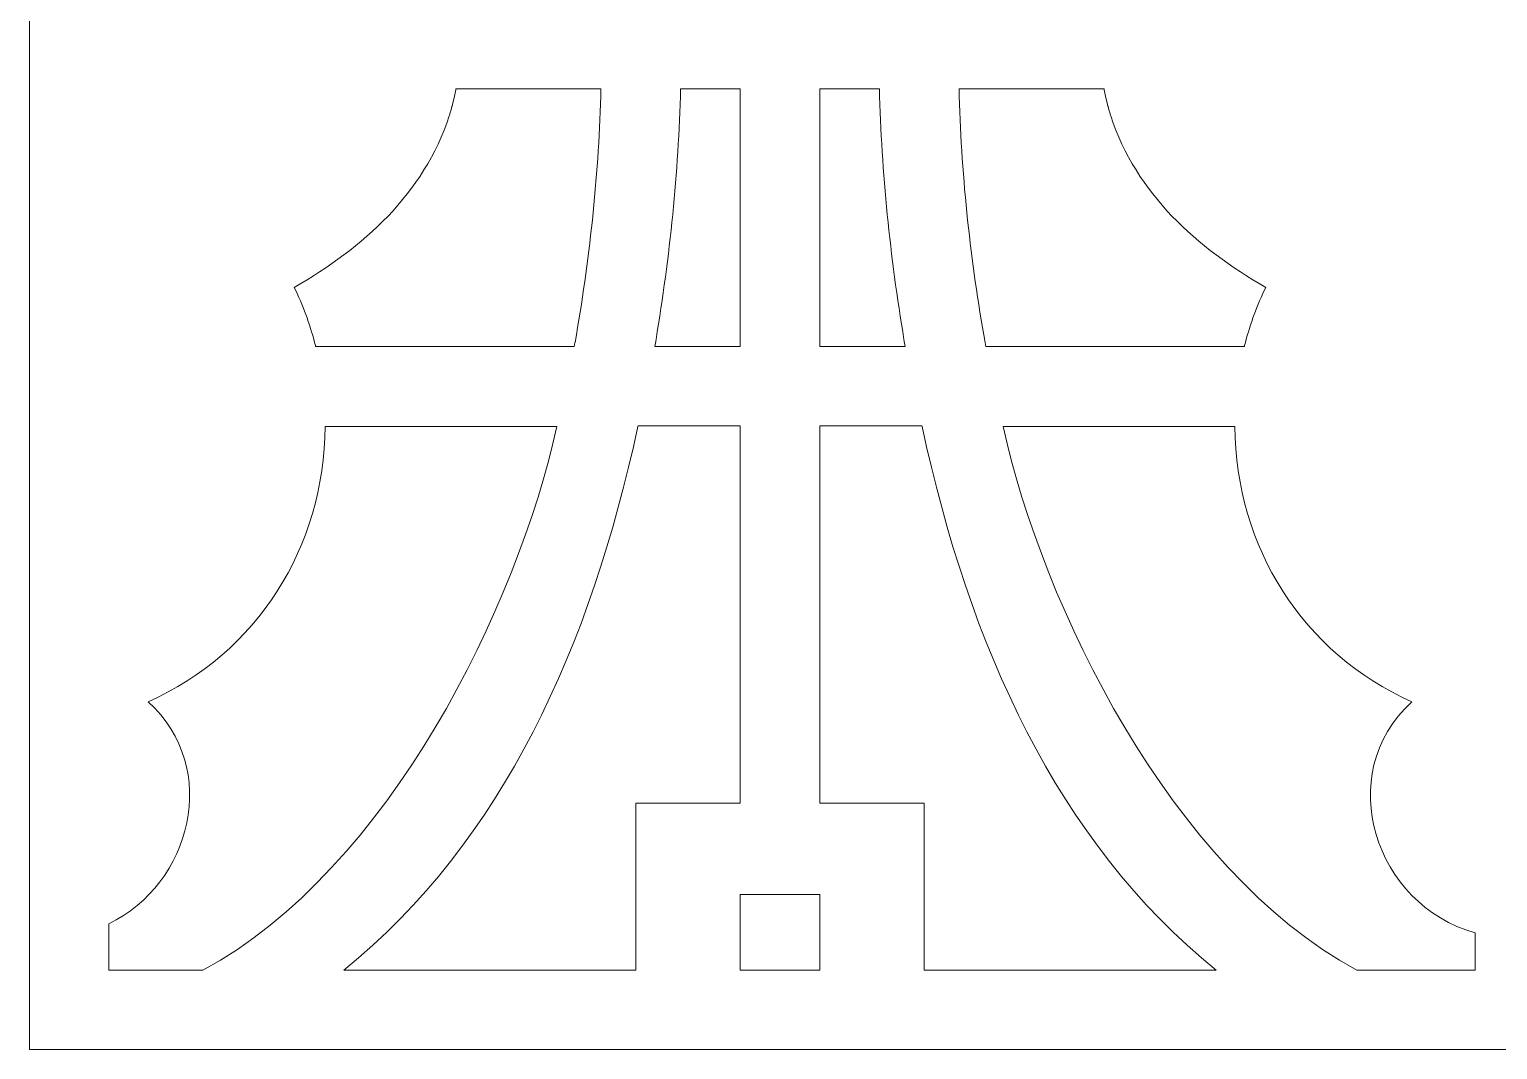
# Model space of a CAD drawing. Header units: centimetres. Extents: x -10 to 9.9, y -5 to 13.4.
# Drawn here: x 0.175 to 3.399, y -5 to -2.76 of the extents above; entities that cross this region are included whole.
import ezdxf

# ---------------------------------------------------------------- set-up
doc = ezdxf.new("R2010")
doc.units = ezdxf.units.CM
doc.header["$MEASUREMENT"] = 0
doc.layers.add('layer 1', color=7, linetype='Continuous')

msp = doc.modelspace()

# ---------------------------------------------------------------- linework, layer by layer
at = {"layer": 'layer 1', "color": 242, "lineweight": 9}
for points, knots in [([(0.17453, 13.44236), (0.17453, 13.44236), (0.34885, 13.44236), (0.34885, 13.44236), (0.34885, 13.44236), (0.34885, 13.44236), (9.75098, 13.44236), (9.75098, 13.44236), (9.75098, 13.44236), (9.75098, 13.44236), (9.9253, 13.44236), (9.9253, 13.44236), (9.9253, 13.44236), (9.9253, 13.44236), (9.9253, 13.26803), (9.9253, 13.26803), (9.9253, 13.26803), (9.9253, 13.26803), (9.9253, -4.82596), (9.9253, -4.82596), (9.9253, -4.82596), (9.9253, -4.82596), (9.9253, -5.00029), (9.9253, -5.00029), (9.9253, -5.00029), (9.9253, -5.00029), (9.75098, -5.00029), (9.75098, -5.00029), (9.75098, -5.00029), (9.75098, -5.00029), (0.34885, -5.00029), (0.34885, -5.00029), (0.34885, -5.00029), (0.34885, -5.00029), (0.17453, -5.00029), (0.17453, -5.00029), (0.17453, -5.00029), (0.17453, -5.00029), (0.17453, -4.82596), (0.17453, -4.82596), (0.17453, -4.82596), (0.17453, -4.82596), (0.17453, 13.26803), (0.17453, 13.26803), (0.17453, 13.26803), (0.17453, 13.26803), (0.17453, 13.44236), (0.17453, 13.44236)], [0, 0, 0, 0, 0.0769231, 0.0769231, 0.0769231, 0.0769231, 0.1538462, 0.1538462, 0.1538462, 0.1538462, 0.2307692, 0.2307692, 0.2307692, 0.2307692, 0.3076923, 0.3076923, 0.3076923, 0.3076923, 0.3846154, 0.3846154, 0.3846154, 0.3846154, 0.4615385, 0.4615385, 0.4615385, 0.4615385, 0.5384615, 0.5384615, 0.5384615, 0.5384615, 0.6153846, 0.6153846, 0.6153846, 0.6153846, 0.6923077, 0.6923077, 0.6923077, 0.6923077, 0.7692308, 0.7692308, 0.7692308, 0.7692308, 0.8461538, 0.8461538, 0.8461538, 0.8461538, 1, 1, 1, 1]), ([(0.75623, -3.32618), (0.90687, -3.23975), (1.04105, -3.12056), (1.09626, -2.94977), (1.09626, -2.94977), (1.09626, -2.94977), (1.09627, -2.94977), (1.09627, -2.94977), (1.09627, -2.94977), (1.09627, -2.94977), (1.0969, -2.94785), (1.0969, -2.94785), (1.0969, -2.94785), (1.0969, -2.94785), (1.09692, -2.94785), (1.09692, -2.94785), (1.09692, -2.94785), (1.09692, -2.94785), (1.09837, -2.94297), (1.09837, -2.94297), (1.09837, -2.94297), (1.09837, -2.94297), (1.09839, -2.94299), (1.09839, -2.94299), (1.09839, -2.94299), (1.09839, -2.94299), (1.09866, -2.94206), (1.09866, -2.94206), (1.09866, -2.94206), (1.09866, -2.94206), (1.09868, -2.94206), (1.09868, -2.94206), (1.09868, -2.94206), (1.09868, -2.94206), (1.0987, -2.94197), (1.0987, -2.94197), (1.0987, -2.94197), (1.0987, -2.94197), (1.09871, -2.94197), (1.09871, -2.94197), (1.09871, -2.94197), (1.09871, -2.94197), (1.1004, -2.93616), (1.1004, -2.93616), (1.1004, -2.93616), (1.1004, -2.93616), (1.1004, -2.93616), (1.1004, -2.93616), (1.1004, -2.93616), (1.1004, -2.93616), (1.10064, -2.93532), (1.10064, -2.93532), (1.10064, -2.93532), (1.10064, -2.93532), (1.10064, -2.93532), (1.10064, -2.93532), (1.10064, -2.93532), (1.10064, -2.93532), (1.10243, -2.92887), (1.10243, -2.92887), (1.10243, -2.92887), (1.10243, -2.92887), (1.10244, -2.92889), (1.10244, -2.92889), (1.10244, -2.92889), (1.10244, -2.92889), (1.10262, -2.92813), (1.10262, -2.92813), (1.10262, -2.92813), (1.10262, -2.92813), (1.10263, -2.92813), (1.10263, -2.92813), (1.10263, -2.92813), (1.10263, -2.92813), (1.10454, -2.92085), (1.10454, -2.92085), (1.10454, -2.92085), (1.10454, -2.92085), (1.10456, -2.92085), (1.10456, -2.92085), (1.10456, -2.92085), (1.10456, -2.92085), (1.10458, -2.92072), (1.10458, -2.92072), (1.10458, -2.92072), (1.10458, -2.92072), (1.1046, -2.92072), (1.1046, -2.92072), (1.1046, -2.92072), (1.1046, -2.92072), (1.10576, -2.91596), (1.10576, -2.91596), (1.10576, -2.91596), (1.10576, -2.91596), (1.10577, -2.91596), (1.10577, -2.91596), (1.10577, -2.91596), (1.10577, -2.91596), (1.10596, -2.91506), (1.10596, -2.91506), (1.10596, -2.91506), (1.10596, -2.91506), (1.10598, -2.91506), (1.10598, -2.91506), (1.10598, -2.91506), (1.10598, -2.91506), (1.10788, -2.90679), (1.10788, -2.90679), (1.10788, -2.90679), (1.10788, -2.90679), (1.1079, -2.90679), (1.1079, -2.90679), (1.1079, -2.90679), (1.1079, -2.90679), (1.10804, -2.90591), (1.10804, -2.90591), (1.10804, -2.90591), (1.10804, -2.90591), (1.10808, -2.90589), (1.10808, -2.90589), (1.10808, -2.90589), (1.10808, -2.90589), (1.10924, -2.90042), (1.10924, -2.90042), (1.10924, -2.90042), (1.10924, -2.90042), (1.10925, -2.90042), (1.10925, -2.90042), (1.10925, -2.90042), (1.10925, -2.90042), (1.10941, -2.89955), (1.10941, -2.89955), (1.10941, -2.89955), (1.10941, -2.89955), (1.10943, -2.89955), (1.10943, -2.89955), (1.10943, -2.89955), (1.10943, -2.89955), (1.10964, -2.89848), (1.10964, -2.89848), (1.10964, -2.89848), (1.10964, -2.89848), (1.10966, -2.89848), (1.10966, -2.89848), (1.10966, -2.89848), (1.10966, -2.89848), (1.11071, -2.89312), (1.11071, -2.89312), (1.11071, -2.89312), (1.11071, -2.89312), (1.11073, -2.89312), (1.11073, -2.89312), (1.11073, -2.89312), (1.11073, -2.89312), (1.11129, -2.89014), (1.11129, -2.89014), (1.11129, -2.89014), (1.11129, -2.89014), (1.11129, -2.89014), (1.11129, -2.89014), (1.11129, -2.89014), (1.11129, -2.89014), (1.11129, -2.89014), (1.11129, -2.89014), (1.11129, -2.89014), (1.11129, -2.89014), (1.42956, -2.89014), (1.42956, -2.89014), (1.42956, -2.89014), (1.42956, -2.89014), (1.42936, -2.89778), (1.42936, -2.89778), (1.42936, -2.89778), (1.42936, -2.89778), (1.42935, -2.89773), (1.42935, -2.89773), (1.42935, -2.89773), (1.42935, -2.89773), (1.42934, -2.89773), (1.42934, -2.89773), (1.42934, -2.89773), (1.42934, -2.89773), (1.42934, -2.89777), (1.42934, -2.89777), (1.42934, -2.89777), (1.42934, -2.89777), (1.42913, -2.90698), (1.42913, -2.90698), (1.42913, -2.90698), (1.42913, -2.90698), (1.42911, -2.90698), (1.42911, -2.90698), (1.42911, -2.90698), (1.42911, -2.90698), (1.42909, -2.90698), (1.42909, -2.90698), (1.42909, -2.90698), (1.42909, -2.90698), (1.42909, -2.90701), (1.42909, -2.90701), (1.42909, -2.90701), (1.42393, -3.08858), (1.40419, -3.26974), (1.37264, -3.44747), (1.37264, -3.44747), (1.37264, -3.44747), (1.37259, -3.44747), (1.37259, -3.44747), (1.37259, -3.44747), (1.37259, -3.44747), (1.37258, -3.44747), (1.37258, -3.44747), (1.37258, -3.44747), (1.37258, -3.44747), (1.37256, -3.44747), (1.37256, -3.44747), (1.37256, -3.44747), (1.37256, -3.44747), (1.37109, -3.45594), (1.37109, -3.45594), (1.37109, -3.45594), (1.37109, -3.45594), (1.37107, -3.45594), (1.37107, -3.45594), (1.37107, -3.45594), (1.37107, -3.45594), (1.37105, -3.45594), (1.37105, -3.45594), (1.37105, -3.45594), (1.37105, -3.45594), (1.37102, -3.45592), (1.37102, -3.45592), (1.37102, -3.45592), (1.37102, -3.45592), (0.80314, -3.45594), (0.80314, -3.45594), (0.80314, -3.45594), (0.80314, -3.45594), (0.80312, -3.45594), (0.80312, -3.45594), (0.80312, -3.45594), (0.80312, -3.45594), (0.80257, -3.4538), (0.80257, -3.4538), (0.80257, -3.4538), (0.80257, -3.4538), (0.80255, -3.4538), (0.80255, -3.4538), (0.80255, -3.4538), (0.80255, -3.4538), (0.80205, -3.45168), (0.80205, -3.45168), (0.80205, -3.45168), (0.80205, -3.45168), (0.80204, -3.45168), (0.80204, -3.45168), (0.80204, -3.45168), (0.80204, -3.45168), (0.80147, -3.44953), (0.80147, -3.44953), (0.80147, -3.44953), (0.80147, -3.44953), (0.80145, -3.44953), (0.80145, -3.44953), (0.80145, -3.44953), (0.80145, -3.44953), (0.80095, -3.44743), (0.80095, -3.44743), (0.80095, -3.44743), (0.80095, -3.44743), (0.80093, -3.44744), (0.80093, -3.44744), (0.80093, -3.44744), (0.79013, -3.40588), (0.77486, -3.36499), (0.75623, -3.32618)], [0, 0, 0, 0, 0.0142857, 0.0142857, 0.0142857, 0.0142857, 0.0285714, 0.0285714, 0.0285714, 0.0285714, 0.0428571, 0.0428571, 0.0428571, 0.0428571, 0.0571429, 0.0571429, 0.0571429, 0.0571429, 0.0714286, 0.0714286, 0.0714286, 0.0714286, 0.0857143, 0.0857143, 0.0857143, 0.0857143, 0.1, 0.1, 0.1, 0.1, 0.1142857, 0.1142857, 0.1142857, 0.1142857, 0.1285714, 0.1285714, 0.1285714, 0.1285714, 0.1428571, 0.1428571, 0.1428571, 0.1428571, 0.1571429, 0.1571429, 0.1571429, 0.1571429, 0.1714286, 0.1714286, 0.1714286, 0.1714286, 0.1857143, 0.1857143, 0.1857143, 0.1857143, 0.2, 0.2, 0.2, 0.2, 0.2142857, 0.2142857, 0.2142857, 0.2142857, 0.2285714, 0.2285714, 0.2285714, 0.2285714, 0.2428571, 0.2428571, 0.2428571, 0.2428571, 0.2571429, 0.2571429, 0.2571429, 0.2571429, 0.2714286, 0.2714286, 0.2714286, 0.2714286, 0.2857143, 0.2857143, 0.2857143, 0.2857143, 0.3, 0.3, 0.3, 0.3, 0.3142857, 0.3142857, 0.3142857, 0.3142857, 0.3285714, 0.3285714, 0.3285714, 0.3285714, 0.3428571, 0.3428571, 0.3428571, 0.3428571, 0.3571429, 0.3571429, 0.3571429, 0.3571429, 0.3714286, 0.3714286, 0.3714286, 0.3714286, 0.3857143, 0.3857143, 0.3857143, 0.3857143, 0.4, 0.4, 0.4, 0.4, 0.4142857, 0.4142857, 0.4142857, 0.4142857, 0.4285714, 0.4285714, 0.4285714, 0.4285714, 0.4428571, 0.4428571, 0.4428571, 0.4428571, 0.4571429, 0.4571429, 0.4571429, 0.4571429, 0.4714286, 0.4714286, 0.4714286, 0.4714286, 0.4857143, 0.4857143, 0.4857143, 0.4857143, 0.5, 0.5, 0.5, 0.5, 0.5142857, 0.5142857, 0.5142857, 0.5142857, 0.5285714, 0.5285714, 0.5285714, 0.5285714, 0.5428571, 0.5428571, 0.5428571, 0.5428571, 0.5571429, 0.5571429, 0.5571429, 0.5571429, 0.5714286, 0.5714286, 0.5714286, 0.5714286, 0.5857143, 0.5857143, 0.5857143, 0.5857143, 0.6, 0.6, 0.6, 0.6, 0.6142857, 0.6142857, 0.6142857, 0.6142857, 0.6285714, 0.6285714, 0.6285714, 0.6285714, 0.6428571, 0.6428571, 0.6428571, 0.6428571, 0.6571429, 0.6571429, 0.6571429, 0.6571429, 0.6714286, 0.6714286, 0.6714286, 0.6714286, 0.6857143, 0.6857143, 0.6857143, 0.6857143, 0.7, 0.7, 0.7, 0.7, 0.7142857, 0.7142857, 0.7142857, 0.7142857, 0.7285714, 0.7285714, 0.7285714, 0.7285714, 0.7428571, 0.7428571, 0.7428571, 0.7428571, 0.7571429, 0.7571429, 0.7571429, 0.7571429, 0.7714286, 0.7714286, 0.7714286, 0.7714286, 0.7857143, 0.7857143, 0.7857143, 0.7857143, 0.8, 0.8, 0.8, 0.8, 0.8142857, 0.8142857, 0.8142857, 0.8142857, 0.8285714, 0.8285714, 0.8285714, 0.8285714, 0.8428571, 0.8428571, 0.8428571, 0.8428571, 0.8571429, 0.8571429, 0.8571429, 0.8571429, 0.8714286, 0.8714286, 0.8714286, 0.8714286, 0.8857143, 0.8857143, 0.8857143, 0.8857143, 0.9, 0.9, 0.9, 0.9, 0.9142857, 0.9142857, 0.9142857, 0.9142857, 0.9285714, 0.9285714, 0.9285714, 0.9285714, 0.9428571, 0.9428571, 0.9428571, 0.9428571, 0.9571429, 0.9571429, 0.9571429, 0.9571429, 0.9714286, 0.9714286, 0.9714286, 0.9714286, 1, 1, 1, 1]), ([(1.60441, -2.89014), (1.60441, -2.89014), (1.60443, -2.8901), (1.60443, -2.8901), (1.60443, -2.8901), (1.60443, -2.8901), (1.73537, -2.89014), (1.73537, -2.89014), (1.73537, -2.89014), (1.73537, -2.89014), (1.73537, -2.90573), (1.73537, -2.90573), (1.73537, -2.90573), (1.73537, -2.90573), (1.73537, -2.93161), (1.73537, -2.93161), (1.73537, -2.93161), (1.73537, -2.93161), (1.73537, -2.95749), (1.73537, -2.95749), (1.73537, -2.95749), (1.73537, -2.95749), (1.73537, -2.98341), (1.73537, -2.98341), (1.73537, -2.98341), (1.73537, -2.98341), (1.73537, -3.00927), (1.73537, -3.00927), (1.73537, -3.00927), (1.73537, -3.00927), (1.73537, -3.03517), (1.73537, -3.03517), (1.73537, -3.03517), (1.73537, -3.03517), (1.73537, -3.06104), (1.73537, -3.06104), (1.73537, -3.06104), (1.73537, -3.06104), (1.73534, -3.08693), (1.73534, -3.08693), (1.73534, -3.08693), (1.73534, -3.08693), (1.73538, -3.11282), (1.73538, -3.11282), (1.73538, -3.11282), (1.73538, -3.11282), (1.73538, -3.13871), (1.73538, -3.13871), (1.73538, -3.13871), (1.73538, -3.13871), (1.73537, -3.1646), (1.73537, -3.1646), (1.73537, -3.1646), (1.73537, -3.1646), (1.73537, -3.19048), (1.73537, -3.19048), (1.73537, -3.19048), (1.73537, -3.19048), (1.73537, -3.21639), (1.73537, -3.21639), (1.73537, -3.21639), (1.73537, -3.21639), (1.73537, -3.24226), (1.73537, -3.24226), (1.73537, -3.24226), (1.73537, -3.24226), (1.73534, -3.26815), (1.73534, -3.26815), (1.73534, -3.26815), (1.73534, -3.26815), (1.73537, -3.29404), (1.73537, -3.29404), (1.73537, -3.29404), (1.73537, -3.29404), (1.73537, -3.31991), (1.73537, -3.31991), (1.73537, -3.31991), (1.73537, -3.31991), (1.73537, -3.34581), (1.73537, -3.34581), (1.73537, -3.34581), (1.73537, -3.34581), (1.73536, -3.37169), (1.73536, -3.37169), (1.73536, -3.37169), (1.73536, -3.37169), (1.73537, -3.39757), (1.73537, -3.39757), (1.73537, -3.39757), (1.73537, -3.39757), (1.73537, -3.42347), (1.73537, -3.42347), (1.73537, -3.42347), (1.73537, -3.42347), (1.73537, -3.44935), (1.73537, -3.44935), (1.73537, -3.44935), (1.73537, -3.44935), (1.73537, -3.45594), (1.73537, -3.45594), (1.73537, -3.45594), (1.73537, -3.45594), (1.54788, -3.45594), (1.54788, -3.45594), (1.54788, -3.45594), (1.54788, -3.45594), (1.54904, -3.44905), (1.54904, -3.44905), (1.54904, -3.44905), (1.54904, -3.44905), (1.54906, -3.44905), (1.54906, -3.44905), (1.54906, -3.44905), (1.54906, -3.44905), (1.54908, -3.44905), (1.54908, -3.44905), (1.54908, -3.44905), (1.54908, -3.44905), (1.5491, -3.44905), (1.5491, -3.44905), (1.5491, -3.44905), (1.5491, -3.44905), (1.55057, -3.44054), (1.55057, -3.44054), (1.55057, -3.44054), (1.55057, -3.44054), (1.55058, -3.44054), (1.55058, -3.44054), (1.55058, -3.44054), (1.55058, -3.44054), (1.55059, -3.44054), (1.55059, -3.44054), (1.55059, -3.44054), (1.55059, -3.44054), (1.55061, -3.44054), (1.55061, -3.44054), (1.55061, -3.44054), (1.5808, -3.2587), (1.59989, -3.07432), (1.60441, -2.89014)], [0, 0, 0, 0, 0.0277778, 0.0277778, 0.0277778, 0.0277778, 0.0555556, 0.0555556, 0.0555556, 0.0555556, 0.0833333, 0.0833333, 0.0833333, 0.0833333, 0.1111111, 0.1111111, 0.1111111, 0.1111111, 0.1388889, 0.1388889, 0.1388889, 0.1388889, 0.1666667, 0.1666667, 0.1666667, 0.1666667, 0.1944444, 0.1944444, 0.1944444, 0.1944444, 0.2222222, 0.2222222, 0.2222222, 0.2222222, 0.25, 0.25, 0.25, 0.25, 0.2777778, 0.2777778, 0.2777778, 0.2777778, 0.3055556, 0.3055556, 0.3055556, 0.3055556, 0.3333333, 0.3333333, 0.3333333, 0.3333333, 0.3611111, 0.3611111, 0.3611111, 0.3611111, 0.3888889, 0.3888889, 0.3888889, 0.3888889, 0.4166667, 0.4166667, 0.4166667, 0.4166667, 0.4444444, 0.4444444, 0.4444444, 0.4444444, 0.4722222, 0.4722222, 0.4722222, 0.4722222, 0.5, 0.5, 0.5, 0.5, 0.5277778, 0.5277778, 0.5277778, 0.5277778, 0.5555556, 0.5555556, 0.5555556, 0.5555556, 0.5833333, 0.5833333, 0.5833333, 0.5833333, 0.6111111, 0.6111111, 0.6111111, 0.6111111, 0.6388889, 0.6388889, 0.6388889, 0.6388889, 0.6666667, 0.6666667, 0.6666667, 0.6666667, 0.6944444, 0.6944444, 0.6944444, 0.6944444, 0.7222222, 0.7222222, 0.7222222, 0.7222222, 0.75, 0.75, 0.75, 0.75, 0.7777778, 0.7777778, 0.7777778, 0.7777778, 0.8055556, 0.8055556, 0.8055556, 0.8055556, 0.8333333, 0.8333333, 0.8333333, 0.8333333, 0.8611111, 0.8611111, 0.8611111, 0.8611111, 0.8888889, 0.8888889, 0.8888889, 0.8888889, 0.9166667, 0.9166667, 0.9166667, 0.9166667, 0.9444444, 0.9444444, 0.9444444, 0.9444444, 1, 1, 1, 1]), ([(1.91019, -3.45594), (1.91019, -3.45594), (1.91019, -3.44935), (1.91019, -3.44935), (1.91019, -3.44935), (1.91019, -3.44935), (1.91016, -3.42348), (1.91016, -3.42348), (1.91016, -3.42348), (1.91016, -3.42348), (1.91019, -3.39764), (1.91019, -3.39764), (1.91019, -3.39764), (1.91019, -3.39764), (1.91019, -3.37171), (1.91019, -3.37171), (1.91019, -3.37171), (1.91019, -3.37171), (1.91019, -3.34581), (1.91019, -3.34581), (1.91019, -3.34581), (1.91019, -3.34581), (1.91019, -3.31991), (1.91019, -3.31991), (1.91019, -3.31991), (1.91019, -3.31991), (1.91019, -3.29404), (1.91019, -3.29404), (1.91019, -3.29404), (1.91019, -3.29404), (1.91019, -3.26814), (1.91019, -3.26814), (1.91019, -3.26814), (1.91019, -3.26814), (1.91019, -3.24226), (1.91019, -3.24226), (1.91019, -3.24226), (1.91019, -3.24226), (1.91019, -3.21636), (1.91019, -3.21636), (1.91019, -3.21636), (1.91019, -3.21636), (1.91019, -3.19048), (1.91019, -3.19048), (1.91019, -3.19048), (1.91019, -3.19048), (1.91019, -3.1646), (1.91019, -3.1646), (1.91019, -3.1646), (1.91019, -3.1646), (1.91021, -3.13871), (1.91021, -3.13871), (1.91021, -3.13871), (1.91021, -3.13871), (1.91019, -3.1128), (1.91019, -3.1128), (1.91019, -3.1128), (1.91019, -3.1128), (1.91014, -3.08693), (1.91014, -3.08693), (1.91014, -3.08693), (1.91014, -3.08693), (1.91019, -3.06106), (1.91019, -3.06106), (1.91019, -3.06106), (1.91019, -3.06106), (1.91019, -3.03517), (1.91019, -3.03517), (1.91019, -3.03517), (1.91019, -3.03517), (1.91019, -3.00927), (1.91019, -3.00927), (1.91019, -3.00927), (1.91019, -3.00927), (1.91016, -2.98339), (1.91016, -2.98339), (1.91016, -2.98339), (1.91016, -2.98339), (1.91019, -2.95749), (1.91019, -2.95749), (1.91019, -2.95749), (1.91019, -2.95749), (1.91019, -2.93161), (1.91019, -2.93161), (1.91019, -2.93161), (1.91019, -2.93161), (1.91019, -2.90571), (1.91019, -2.90571), (1.91019, -2.90571), (1.91019, -2.90571), (1.91019, -2.89014), (1.91019, -2.89014), (1.91019, -2.89014), (1.91019, -2.89014), (2.04109, -2.89014), (2.04109, -2.89014), (2.04109, -2.89014), (2.04109, -2.89014), (2.04111, -2.89014), (2.04111, -2.89014), (2.04111, -2.89014), (2.04564, -3.07432), (2.06475, -3.25875), (2.09493, -3.44054), (2.09493, -3.44054), (2.09493, -3.44054), (2.09495, -3.44054), (2.09495, -3.44054), (2.09495, -3.44054), (2.09495, -3.44054), (2.09496, -3.44054), (2.09496, -3.44054), (2.09496, -3.44054), (2.09496, -3.44054), (2.09498, -3.44054), (2.09498, -3.44054), (2.09498, -3.44054), (2.09498, -3.44054), (2.09645, -3.44906), (2.09645, -3.44906), (2.09645, -3.44906), (2.09645, -3.44906), (2.09647, -3.44905), (2.09647, -3.44905), (2.09647, -3.44905), (2.09647, -3.44905), (2.09649, -3.44905), (2.09649, -3.44905), (2.09649, -3.44905), (2.09649, -3.44905), (2.09649, -3.44903), (2.09649, -3.44903), (2.09649, -3.44903), (2.09649, -3.44903), (2.09766, -3.45594), (2.09766, -3.45594), (2.09766, -3.45594), (2.09766, -3.45594), (1.91019, -3.45594), (1.91019, -3.45594)], [0, 0, 0, 0, 0.0277778, 0.0277778, 0.0277778, 0.0277778, 0.0555556, 0.0555556, 0.0555556, 0.0555556, 0.0833333, 0.0833333, 0.0833333, 0.0833333, 0.1111111, 0.1111111, 0.1111111, 0.1111111, 0.1388889, 0.1388889, 0.1388889, 0.1388889, 0.1666667, 0.1666667, 0.1666667, 0.1666667, 0.1944444, 0.1944444, 0.1944444, 0.1944444, 0.2222222, 0.2222222, 0.2222222, 0.2222222, 0.25, 0.25, 0.25, 0.25, 0.2777778, 0.2777778, 0.2777778, 0.2777778, 0.3055556, 0.3055556, 0.3055556, 0.3055556, 0.3333333, 0.3333333, 0.3333333, 0.3333333, 0.3611111, 0.3611111, 0.3611111, 0.3611111, 0.3888889, 0.3888889, 0.3888889, 0.3888889, 0.4166667, 0.4166667, 0.4166667, 0.4166667, 0.4444444, 0.4444444, 0.4444444, 0.4444444, 0.4722222, 0.4722222, 0.4722222, 0.4722222, 0.5, 0.5, 0.5, 0.5, 0.5277778, 0.5277778, 0.5277778, 0.5277778, 0.5555556, 0.5555556, 0.5555556, 0.5555556, 0.5833333, 0.5833333, 0.5833333, 0.5833333, 0.6111111, 0.6111111, 0.6111111, 0.6111111, 0.6388889, 0.6388889, 0.6388889, 0.6388889, 0.6666667, 0.6666667, 0.6666667, 0.6666667, 0.6944444, 0.6944444, 0.6944444, 0.6944444, 0.7222222, 0.7222222, 0.7222222, 0.7222222, 0.75, 0.75, 0.75, 0.75, 0.7777778, 0.7777778, 0.7777778, 0.7777778, 0.8055556, 0.8055556, 0.8055556, 0.8055556, 0.8333333, 0.8333333, 0.8333333, 0.8333333, 0.8611111, 0.8611111, 0.8611111, 0.8611111, 0.8888889, 0.8888889, 0.8888889, 0.8888889, 0.9166667, 0.9166667, 0.9166667, 0.9166667, 0.9444444, 0.9444444, 0.9444444, 0.9444444, 1, 1, 1, 1]), ([(2.88931, -3.32618), (2.73867, -3.23975), (2.6045, -3.12056), (2.54928, -2.94977), (2.54928, -2.94977), (2.54928, -2.94977), (2.54926, -2.94977), (2.54926, -2.94977), (2.54926, -2.94977), (2.54926, -2.94977), (2.54865, -2.94785), (2.54865, -2.94785), (2.54865, -2.94785), (2.54865, -2.94785), (2.54862, -2.94785), (2.54862, -2.94785), (2.54862, -2.94785), (2.54862, -2.94785), (2.54716, -2.94297), (2.54716, -2.94297), (2.54716, -2.94297), (2.54716, -2.94297), (2.54715, -2.94297), (2.54715, -2.94297), (2.54715, -2.94297), (2.54715, -2.94297), (2.54689, -2.94206), (2.54689, -2.94206), (2.54689, -2.94206), (2.54689, -2.94206), (2.54689, -2.94206), (2.54689, -2.94206), (2.54689, -2.94206), (2.54689, -2.94206), (2.54686, -2.94197), (2.54686, -2.94197), (2.54686, -2.94197), (2.54686, -2.94197), (2.54684, -2.94197), (2.54684, -2.94197), (2.54684, -2.94197), (2.54684, -2.94197), (2.54515, -2.93616), (2.54515, -2.93616), (2.54515, -2.93616), (2.54515, -2.93616), (2.54514, -2.93616), (2.54514, -2.93616), (2.54514, -2.93616), (2.54514, -2.93616), (2.54492, -2.9353), (2.54492, -2.9353), (2.54492, -2.9353), (2.54492, -2.9353), (2.5449, -2.93532), (2.5449, -2.93532), (2.5449, -2.93532), (2.5449, -2.93532), (2.54312, -2.92889), (2.54312, -2.92889), (2.54312, -2.92889), (2.54312, -2.92889), (2.5431, -2.92889), (2.5431, -2.92889), (2.5431, -2.92889), (2.5431, -2.92889), (2.54293, -2.92813), (2.54293, -2.92813), (2.54293, -2.92813), (2.54293, -2.92813), (2.54291, -2.92813), (2.54291, -2.92813), (2.54291, -2.92813), (2.54291, -2.92813), (2.54101, -2.92085), (2.54101, -2.92085), (2.54101, -2.92085), (2.54101, -2.92085), (2.54099, -2.92085), (2.54099, -2.92085), (2.54099, -2.92085), (2.54099, -2.92085), (2.54099, -2.92072), (2.54099, -2.92072), (2.54099, -2.92072), (2.54099, -2.92072), (2.54097, -2.92072), (2.54097, -2.92072), (2.54097, -2.92072), (2.54097, -2.92072), (2.53979, -2.91596), (2.53979, -2.91596), (2.53979, -2.91596), (2.53979, -2.91596), (2.53977, -2.91596), (2.53977, -2.91596), (2.53977, -2.91596), (2.53977, -2.91596), (2.53957, -2.91504), (2.53957, -2.91504), (2.53957, -2.91504), (2.53957, -2.91504), (2.53954, -2.91506), (2.53954, -2.91506), (2.53954, -2.91506), (2.53954, -2.91506), (2.53765, -2.90677), (2.53765, -2.90677), (2.53765, -2.90677), (2.53765, -2.90677), (2.53765, -2.90677), (2.53765, -2.90677), (2.53765, -2.90677), (2.53765, -2.90677), (2.53745, -2.90589), (2.53745, -2.90589), (2.53745, -2.90589), (2.53745, -2.90589), (2.53744, -2.90591), (2.53744, -2.90591), (2.53744, -2.90591), (2.53744, -2.90591), (2.53631, -2.90042), (2.53631, -2.90042), (2.53631, -2.90042), (2.53631, -2.90042), (2.53629, -2.90042), (2.53629, -2.90042), (2.53629, -2.90042), (2.53629, -2.90042), (2.53613, -2.89955), (2.53613, -2.89955), (2.53613, -2.89955), (2.53613, -2.89955), (2.53611, -2.89955), (2.53611, -2.89955), (2.53611, -2.89955), (2.53611, -2.89955), (2.5359, -2.89848), (2.5359, -2.89848), (2.5359, -2.89848), (2.5359, -2.89848), (2.53588, -2.89848), (2.53588, -2.89848), (2.53588, -2.89848), (2.53588, -2.89848), (2.53485, -2.89312), (2.53485, -2.89312), (2.53485, -2.89312), (2.53485, -2.89312), (2.53485, -2.89312), (2.53485, -2.89312), (2.53485, -2.89312), (2.53485, -2.89312), (2.53425, -2.89014), (2.53425, -2.89014), (2.53425, -2.89014), (2.53425, -2.89014), (2.53423, -2.89014), (2.53423, -2.89014), (2.53423, -2.89014), (2.53423, -2.89014), (2.53421, -2.89014), (2.53421, -2.89014), (2.53421, -2.89014), (2.53421, -2.89014), (2.21598, -2.89014), (2.21598, -2.89014), (2.21598, -2.89014), (2.21598, -2.89014), (2.21617, -2.89773), (2.21617, -2.89773), (2.21617, -2.89773), (2.21617, -2.89773), (2.21619, -2.89775), (2.21619, -2.89775), (2.21619, -2.89775), (2.21619, -2.89775), (2.21621, -2.89773), (2.21621, -2.89773), (2.21621, -2.89773), (2.21621, -2.89773), (2.21621, -2.89777), (2.21621, -2.89777), (2.21621, -2.89777), (2.21621, -2.89777), (2.21642, -2.90698), (2.21642, -2.90698), (2.21642, -2.90698), (2.21642, -2.90698), (2.21643, -2.90698), (2.21643, -2.90698), (2.21643, -2.90698), (2.21643, -2.90698), (2.21644, -2.90698), (2.21644, -2.90698), (2.21644, -2.90698), (2.21644, -2.90698), (2.21644, -2.90701), (2.21644, -2.90701), (2.21644, -2.90701), (2.22161, -3.08858), (2.24136, -3.26974), (2.27294, -3.44747), (2.27294, -3.44747), (2.27294, -3.44747), (2.27295, -3.44747), (2.27295, -3.44747), (2.27295, -3.44747), (2.27295, -3.44747), (2.27297, -3.44747), (2.27297, -3.44747), (2.27297, -3.44747), (2.27297, -3.44747), (2.27299, -3.44745), (2.27299, -3.44745), (2.27299, -3.44745), (2.27299, -3.44745), (2.27446, -3.45592), (2.27446, -3.45592), (2.27446, -3.45592), (2.27446, -3.45592), (2.27449, -3.45595), (2.27449, -3.45595), (2.27449, -3.45595), (2.27449, -3.45595), (2.2745, -3.45594), (2.2745, -3.45594), (2.2745, -3.45594), (2.2745, -3.45594), (2.27452, -3.45594), (2.27452, -3.45594), (2.27452, -3.45594), (2.27452, -3.45594), (2.8424, -3.45594), (2.8424, -3.45594), (2.8424, -3.45594), (2.8424, -3.45594), (2.84242, -3.45594), (2.84242, -3.45594), (2.84242, -3.45594), (2.84242, -3.45594), (2.84297, -3.4538), (2.84297, -3.4538), (2.84297, -3.4538), (2.84297, -3.4538), (2.843, -3.4538), (2.843, -3.4538), (2.843, -3.4538), (2.843, -3.4538), (2.84351, -3.45168), (2.84351, -3.45168), (2.84351, -3.45168), (2.84351, -3.45168), (2.84352, -3.45168), (2.84352, -3.45168), (2.84352, -3.45168), (2.84352, -3.45168), (2.84407, -3.44953), (2.84407, -3.44953), (2.84407, -3.44953), (2.84407, -3.44953), (2.84408, -3.44953), (2.84408, -3.44953), (2.84408, -3.44953), (2.84408, -3.44953), (2.8446, -3.44744), (2.8446, -3.44744), (2.8446, -3.44744), (2.8446, -3.44744), (2.84462, -3.44744), (2.84462, -3.44744), (2.84462, -3.44744), (2.85542, -3.40588), (2.87068, -3.36499), (2.88931, -3.32618)], [0, 0, 0, 0, 0.0142857, 0.0142857, 0.0142857, 0.0142857, 0.0285714, 0.0285714, 0.0285714, 0.0285714, 0.0428571, 0.0428571, 0.0428571, 0.0428571, 0.0571429, 0.0571429, 0.0571429, 0.0571429, 0.0714286, 0.0714286, 0.0714286, 0.0714286, 0.0857143, 0.0857143, 0.0857143, 0.0857143, 0.1, 0.1, 0.1, 0.1, 0.1142857, 0.1142857, 0.1142857, 0.1142857, 0.1285714, 0.1285714, 0.1285714, 0.1285714, 0.1428571, 0.1428571, 0.1428571, 0.1428571, 0.1571429, 0.1571429, 0.1571429, 0.1571429, 0.1714286, 0.1714286, 0.1714286, 0.1714286, 0.1857143, 0.1857143, 0.1857143, 0.1857143, 0.2, 0.2, 0.2, 0.2, 0.2142857, 0.2142857, 0.2142857, 0.2142857, 0.2285714, 0.2285714, 0.2285714, 0.2285714, 0.2428571, 0.2428571, 0.2428571, 0.2428571, 0.2571429, 0.2571429, 0.2571429, 0.2571429, 0.2714286, 0.2714286, 0.2714286, 0.2714286, 0.2857143, 0.2857143, 0.2857143, 0.2857143, 0.3, 0.3, 0.3, 0.3, 0.3142857, 0.3142857, 0.3142857, 0.3142857, 0.3285714, 0.3285714, 0.3285714, 0.3285714, 0.3428571, 0.3428571, 0.3428571, 0.3428571, 0.3571429, 0.3571429, 0.3571429, 0.3571429, 0.3714286, 0.3714286, 0.3714286, 0.3714286, 0.3857143, 0.3857143, 0.3857143, 0.3857143, 0.4, 0.4, 0.4, 0.4, 0.4142857, 0.4142857, 0.4142857, 0.4142857, 0.4285714, 0.4285714, 0.4285714, 0.4285714, 0.4428571, 0.4428571, 0.4428571, 0.4428571, 0.4571429, 0.4571429, 0.4571429, 0.4571429, 0.4714286, 0.4714286, 0.4714286, 0.4714286, 0.4857143, 0.4857143, 0.4857143, 0.4857143, 0.5, 0.5, 0.5, 0.5, 0.5142857, 0.5142857, 0.5142857, 0.5142857, 0.5285714, 0.5285714, 0.5285714, 0.5285714, 0.5428571, 0.5428571, 0.5428571, 0.5428571, 0.5571429, 0.5571429, 0.5571429, 0.5571429, 0.5714286, 0.5714286, 0.5714286, 0.5714286, 0.5857143, 0.5857143, 0.5857143, 0.5857143, 0.6, 0.6, 0.6, 0.6, 0.6142857, 0.6142857, 0.6142857, 0.6142857, 0.6285714, 0.6285714, 0.6285714, 0.6285714, 0.6428571, 0.6428571, 0.6428571, 0.6428571, 0.6571429, 0.6571429, 0.6571429, 0.6571429, 0.6714286, 0.6714286, 0.6714286, 0.6714286, 0.6857143, 0.6857143, 0.6857143, 0.6857143, 0.7, 0.7, 0.7, 0.7, 0.7142857, 0.7142857, 0.7142857, 0.7142857, 0.7285714, 0.7285714, 0.7285714, 0.7285714, 0.7428571, 0.7428571, 0.7428571, 0.7428571, 0.7571429, 0.7571429, 0.7571429, 0.7571429, 0.7714286, 0.7714286, 0.7714286, 0.7714286, 0.7857143, 0.7857143, 0.7857143, 0.7857143, 0.8, 0.8, 0.8, 0.8, 0.8142857, 0.8142857, 0.8142857, 0.8142857, 0.8285714, 0.8285714, 0.8285714, 0.8285714, 0.8428571, 0.8428571, 0.8428571, 0.8428571, 0.8571429, 0.8571429, 0.8571429, 0.8571429, 0.8714286, 0.8714286, 0.8714286, 0.8714286, 0.8857143, 0.8857143, 0.8857143, 0.8857143, 0.9, 0.9, 0.9, 0.9, 0.9142857, 0.9142857, 0.9142857, 0.9142857, 0.9285714, 0.9285714, 0.9285714, 0.9285714, 0.9428571, 0.9428571, 0.9428571, 0.9428571, 0.9571429, 0.9571429, 0.9571429, 0.9571429, 0.9714286, 0.9714286, 0.9714286, 0.9714286, 1, 1, 1, 1]), ([(0.34885, -4.72391), (0.34885, -4.72391), (0.34885, -4.82596), (0.34885, -4.82596), (0.34885, -4.82596), (0.34885, -4.82596), (0.55576, -4.82596), (0.55576, -4.82596), (0.55576, -4.82596), (0.96666, -4.60276), (1.24603, -4.0249), (1.33287, -3.63184), (1.33287, -3.63184), (1.33287, -3.63184), (0.82392, -3.63184), (0.82392, -3.63184), (0.82392, -3.63184), (0.82217, -3.89577), (0.67538, -4.12977), (0.43542, -4.23627), (0.43542, -4.23627), (0.43542, -4.23627), (0.43539, -4.23632), (0.43539, -4.23632), (0.43539, -4.23632), (0.59602, -4.38341), (0.52975, -4.63622), (0.34885, -4.72391)], [0, 0, 0, 0, 0.125, 0.125, 0.125, 0.125, 0.25, 0.25, 0.25, 0.25, 0.375, 0.375, 0.375, 0.375, 0.5, 0.5, 0.5, 0.5, 0.625, 0.625, 0.625, 0.625, 0.75, 0.75, 0.75, 0.75, 1, 1, 1, 1]), ([(0.86469, -4.82596), (0.86469, -4.82596), (1.50614, -4.82596), (1.50614, -4.82596), (1.50614, -4.82596), (1.50614, -4.82596), (1.50615, -4.45904), (1.50615, -4.45904), (1.50615, -4.45904), (1.50615, -4.45904), (1.51541, -4.45904), (1.51541, -4.45904), (1.51541, -4.45904), (1.51541, -4.45904), (1.73537, -4.45903), (1.73537, -4.45903), (1.73537, -4.45903), (1.73537, -4.45903), (1.73537, -3.63027), (1.73537, -3.63027), (1.73537, -3.63027), (1.73537, -3.63027), (1.51115, -3.63027), (1.51115, -3.63027), (1.51115, -3.63027), (1.51115, -3.63027), (1.51114, -3.63027), (1.51114, -3.63027), (1.51114, -3.63027), (1.51114, -3.63027), (1.51099, -3.63079), (1.51099, -3.63079), (1.51099, -3.63079), (1.51099, -3.63079), (1.51097, -3.63079), (1.51097, -3.63079), (1.51097, -3.63079), (1.51097, -3.63079), (1.51089, -3.63132), (1.51089, -3.63132), (1.51089, -3.63132), (1.51089, -3.63132), (1.51089, -3.63134), (1.51089, -3.63134), (1.51089, -3.63134), (1.51089, -3.63134), (1.51072, -3.63183), (1.51072, -3.63183), (1.51072, -3.63183), (1.40772, -4.11102), (1.21508, -4.54275), (0.86469, -4.82596)], [0, 0, 0, 0, 0.0714286, 0.0714286, 0.0714286, 0.0714286, 0.1428571, 0.1428571, 0.1428571, 0.1428571, 0.2142857, 0.2142857, 0.2142857, 0.2142857, 0.2857143, 0.2857143, 0.2857143, 0.2857143, 0.3571429, 0.3571429, 0.3571429, 0.3571429, 0.4285714, 0.4285714, 0.4285714, 0.4285714, 0.5, 0.5, 0.5, 0.5, 0.5714286, 0.5714286, 0.5714286, 0.5714286, 0.6428571, 0.6428571, 0.6428571, 0.6428571, 0.7142857, 0.7142857, 0.7142857, 0.7142857, 0.7857143, 0.7857143, 0.7857143, 0.7857143, 0.8571429, 0.8571429, 0.8571429, 0.8571429, 1, 1, 1, 1]), ([(2.13941, -4.82596), (2.13941, -4.82596), (2.78075, -4.82596), (2.78075, -4.82596), (2.78075, -4.82596), (2.43037, -4.54277), (2.23781, -4.11106), (2.13481, -3.63184), (2.13481, -3.63184), (2.13481, -3.63184), (2.13468, -3.63134), (2.13468, -3.63134), (2.13468, -3.63134), (2.13468, -3.63134), (2.13467, -3.63132), (2.13467, -3.63132), (2.13467, -3.63132), (2.13467, -3.63132), (2.13456, -3.63079), (2.13456, -3.63079), (2.13456, -3.63079), (2.13456, -3.63079), (2.13455, -3.63079), (2.13455, -3.63079), (2.13455, -3.63079), (2.13455, -3.63079), (2.13442, -3.63027), (2.13442, -3.63027), (2.13442, -3.63027), (2.13442, -3.63027), (2.1344, -3.63027), (2.1344, -3.63027), (2.1344, -3.63027), (2.1344, -3.63027), (1.91019, -3.63029), (1.91019, -3.63029), (1.91019, -3.63029), (1.91019, -3.63029), (1.91019, -4.45904), (1.91019, -4.45904), (1.91019, -4.45904), (1.91019, -4.45904), (2.13015, -4.45904), (2.13015, -4.45904), (2.13015, -4.45904), (2.13015, -4.45904), (2.1394, -4.45904), (2.1394, -4.45904), (2.1394, -4.45904), (2.1394, -4.45904), (2.13941, -4.82596), (2.13941, -4.82596)], [0, 0, 0, 0, 0.0714286, 0.0714286, 0.0714286, 0.0714286, 0.1428571, 0.1428571, 0.1428571, 0.1428571, 0.2142857, 0.2142857, 0.2142857, 0.2142857, 0.2857143, 0.2857143, 0.2857143, 0.2857143, 0.3571429, 0.3571429, 0.3571429, 0.3571429, 0.4285714, 0.4285714, 0.4285714, 0.4285714, 0.5, 0.5, 0.5, 0.5, 0.5714286, 0.5714286, 0.5714286, 0.5714286, 0.6428571, 0.6428571, 0.6428571, 0.6428571, 0.7142857, 0.7142857, 0.7142857, 0.7142857, 0.7857143, 0.7857143, 0.7857143, 0.7857143, 0.8571429, 0.8571429, 0.8571429, 0.8571429, 1, 1, 1, 1]), ([(3.0897, -4.82596), (3.0897, -4.82596), (3.34893, -4.82596), (3.34893, -4.82596), (3.34893, -4.82596), (3.34893, -4.82596), (3.34893, -4.74362), (3.34893, -4.74362), (3.34893, -4.74362), (3.12974, -4.68325), (3.0349, -4.39682), (3.21015, -4.23627), (3.21015, -4.23627), (3.21015, -4.23627), (3.21013, -4.23627), (3.21013, -4.23627), (3.21013, -4.23627), (2.97015, -4.12977), (2.82338, -3.89577), (2.82162, -3.63184), (2.82162, -3.63184), (2.82162, -3.63184), (2.31269, -3.63184), (2.31269, -3.63184), (2.31269, -3.63184), (2.39951, -4.02489), (2.67879, -4.60273), (3.0897, -4.82596)], [0, 0, 0, 0, 0.125, 0.125, 0.125, 0.125, 0.25, 0.25, 0.25, 0.25, 0.375, 0.375, 0.375, 0.375, 0.5, 0.5, 0.5, 0.5, 0.625, 0.625, 0.625, 0.625, 0.75, 0.75, 0.75, 0.75, 1, 1, 1, 1]), ([(1.73547, -4.82596), (1.73547, -4.82596), (1.91007, -4.82596), (1.91007, -4.82596), (1.91007, -4.82596), (1.91007, -4.82596), (1.91007, -4.65965), (1.91007, -4.65965), (1.91007, -4.65965), (1.91007, -4.65965), (1.73547, -4.65965), (1.73547, -4.65965), (1.73547, -4.65965), (1.73547, -4.65965), (1.73547, -4.82596), (1.73547, -4.82596)], [0, 0, 0, 0, 0.2, 0.2, 0.2, 0.2, 0.4, 0.4, 0.4, 0.4, 0.6, 0.6, 0.6, 0.6, 1, 1, 1, 1])]:
    msp.add_open_spline(points, degree=3, knots=knots, dxfattribs=at)

doc.saveas('drawing.dxf')
